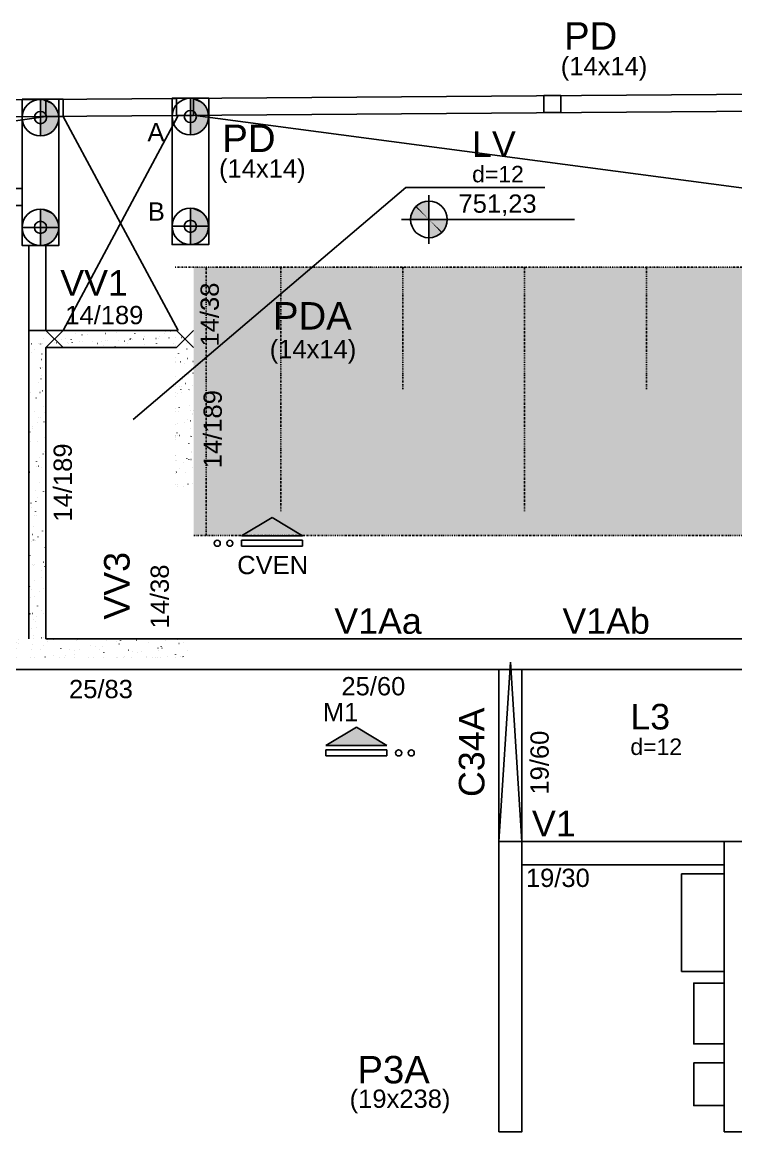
# Model space of a CAD drawing. Header units: millimetres. Extents: x 11071 to 20686, y 1651 to 7234.
# Drawn here: x 12652 to 13237, y 6296 to 7206 of the extents above; entities that cross this region are included whole.
import ezdxf

# ---------------------------------------------------------------- set-up
doc = ezdxf.new("R2010")
doc.units = ezdxf.units.MM
doc.linetypes.add('ESTILO_TQS_0003', pattern=[1.5, 0.5, -0.4, 0.1, -0.5])
for name, color, linetype in [('1', 4, 'Continuous'), ('10', 13, 'Continuous'), ('11', 22, 'Continuous'), ('12', 3, 'Continuous'), ('13', 76, 'Continuous'), ('19', 5, 'Continuous'), ('204', 7, 'ESTILO_TQS_0003'), ('242', 3, 'Continuous'), ('26', 1, 'Continuous'), ('27', 10, 'Continuous'), ('3', 2, 'Continuous'), ('32', 4, 'Continuous'), ('33', 7, 'Continuous'), ('4', 1, 'Continuous'), ('42', 7, 'Continuous'), ('6', 6, 'Continuous'), ('64', 43, 'Continuous'), ('8', 5, 'Continuous'), ('9', 3, 'Continuous')]:
    doc.layers.add(name, color=color, linetype=linetype)
doc.styles.get("Standard").update_dxf_attribs({"font": 'arial.ttf'})

# ---------------------------------------------------------------- blocks, each defined once
blk = doc.blocks.new('_HD9AC76DE2E-003')
for p, q in [((606.447598, 4795.751146), (606.447598, 4795.751146)), ((606.447598, 4795.751146), (606.447598, 4795.751146)), ((606.447598, 4795.751146), (606.447598, 4795.751146)), ((718.76252, 4794.869649), (718.835742, 4794.885882)), ((722.42363, 4795.681298), (722.496852, 4795.697531)), ((606.447598, 4786.505635), (606.447598, 4786.505635)), ((606.458208, 4786.586228), (606.467998, 4786.660586)), ((618.675016, 4789.342697), (618.684805, 4789.417055)), ((620.754846, 4793.820357), (620.800503, 4793.879858)), ((627.334154, 4785.831663), (627.409083, 4785.834935)), ((629.20737, 4785.913449), (629.282299, 4785.916721)), ((630.818403, 4791.541477), (630.828192, 4791.615836)), ((633.10277, 4788.769898), (633.175992, 4788.786131)), ((636.76388, 4789.581546), (636.837102, 4789.597779)), ((638.048947, 4786.299481), (638.123875, 4786.302753)), ((641.12878, 4788.746495), (641.174437, 4788.805996)), ((641.978927, 4786.274678), (641.988717, 4786.349037)), ((644.872663, 4793.625618), (644.91832, 4793.685119)), ((648.16431, 4786.741127), (648.239239, 4786.744399)), ((649.943876, 4792.503481), (650.017098, 4792.519714)), ((650.037525, 4786.822914), (650.112454, 4786.826185)), ((654.73024, 4793.091114), (654.740029, 4793.165472)), ((658.879102, 4787.208945), (658.954031, 4787.212217)), ((665.817344, 4787.266627), (665.827133, 4787.340985)), ((668.994465, 4787.650592), (669.069394, 4787.653863)), ((669.104623, 4793.579633), (669.15028, 4793.639134)), ((670.867681, 4787.732378), (670.942609, 4787.735649)), ((678.568656, 4794.083062), (678.578446, 4794.157421)), ((679.709258, 4788.118409), (679.784186, 4788.121681)), ((684.714197, 4787.321318), (684.787419, 4787.337551)), ((688.375307, 4788.132966), (688.448529, 4788.149199)), ((689.478557, 4788.505771), (689.524214, 4788.565273)), ((689.824621, 4788.560056), (689.899549, 4788.563327)), ((689.83197, 4789.597026), (689.84176, 4789.671385)), ((691.697836, 4788.641842), (691.772765, 4788.645114)), ((693.22244, 4793.384894), (693.268097, 4793.444396)), ((700.539413, 4789.027874), (700.614342, 4789.031145)), ((701.555303, 4791.054901), (701.628525, 4791.071134)), ((710.654776, 4789.46952), (710.729705, 4789.472791)), ((712.527992, 4789.551306), (712.60292, 4789.554578)), ((713.743807, 4791.146662), (713.753597, 4791.221021)), ((717.454399, 4793.338909), (717.500056, 4793.398411)), ((721.369568, 4789.937338), (721.444497, 4789.940609)), ((606.447598, 4784.919736), (606.447598, 4784.919736)), ((606.447598, 4784.919736), (606.447598, 4784.919736)), ((606.447598, 4784.919736), (606.447598, 4784.919736)), ((606.447598, 4782.860588), (606.447598, 4782.860588)), ((606.447598, 4782.860588), (606.447598, 4782.860588)), ((606.503999, 4784.922199), (606.578928, 4784.92547)), ((608.358942, 4777.665699), (608.404599, 4777.725201)), ((608.377214, 4785.003985), (608.452143, 4785.007257)), ((610.75594, 4780.789528), (610.801597, 4780.84903)), ((614.499823, 4785.668651), (614.54548, 4785.728153)), ((615.895552, 4784.95515), (615.968775, 4784.971382)), ((617.010807, 4776.701775), (617.020596, 4776.776133)), ((617.218791, 4785.390017), (617.29372, 4785.393288)), ((629.584118, 4782.166151), (629.584118, 4782.166151)), ((629.584118, 4782.166151), (629.584118, 4782.166151)), ((629.584118, 4782.166151), (629.584118, 4782.166151)), ((636.079505, 4782.166151), (636.079505, 4782.166151)), ((636.079505, 4782.166151), (636.079505, 4782.166151)), ((638.731782, 4785.622666), (638.777439, 4785.682168)), ((641.43803, 4782.166151), (641.43803, 4782.166151)), ((641.43803, 4782.166151), (641.43803, 4782.166151)), ((653.291941, 4782.166151), (653.291941, 4782.166151)), ((653.291941, 4782.166151), (653.291941, 4782.166151)), ((660.34675, 4782.166151), (660.34675, 4782.166151)), ((661.460743, 4782.166151), (661.460743, 4782.166151)), ((661.460743, 4782.166151), (661.460743, 4782.166151)), ((662.849599, 4785.427927), (662.895256, 4785.487429)), ((665.145853, 4782.166151), (665.145853, 4782.166151)), ((667.506979, 4783.50657), (667.580202, 4783.522803)), ((676.999765, 4782.166151), (676.999765, 4782.166151)), ((676.999765, 4782.166151), (676.999765, 4782.166151)), ((676.999765, 4782.166151), (676.999765, 4782.166151)), ((677.080658, 4782.780591), (677.090447, 4782.854949)), ((684.613995, 4782.166151), (684.613995, 4782.166151)), ((684.613995, 4782.166151), (684.613995, 4782.166151)), ((687.081559, 4785.381942), (687.127216, 4785.441444)), ((688.853677, 4782.166151), (688.853677, 4782.166151)), ((688.853677, 4782.166151), (688.853677, 4782.166151)), ((688.853677, 4782.166151), (688.853677, 4782.166151)), ((700.707589, 4782.166151), (700.707589, 4782.166151)), ((700.707589, 4782.166151), (700.707589, 4782.166151)), ((700.992495, 4784.330227), (701.002284, 4784.404586)), ((708.881241, 4782.166151), (708.881241, 4782.166151)), ((711.199375, 4785.187204), (711.245033, 4785.246705)), ((712.561501, 4782.166151), (712.561501, 4782.166151)), ((712.561501, 4782.166151), (712.561501, 4782.166151)), ((719.606292, 4782.166151), (719.606292, 4782.166151)), ((719.606292, 4782.166151), (719.606292, 4782.166151)), ((719.606292, 4782.166151), (719.606292, 4782.166151)), ((724.415413, 4782.166151), (724.415413, 4782.166151)), ((724.830911, 4785.322176), (724.840701, 4785.396534)), ((606.447598, 4775.174788), (606.447598, 4775.174788)), ((606.447598, 4775.174788), (606.447598, 4775.174788)), ((606.447598, 4769.970031), (606.447598, 4769.970031)), ((606.447598, 4769.970031), (606.447598, 4769.970031)), ((606.447598, 4769.970031), (606.447598, 4769.970031)), ((616.61755, 4772.224655), (616.690772, 4772.240888)), ((620.27866, 4773.036303), (620.351882, 4773.052536)), ((606.447598, 4764.815602), (606.447598, 4764.815602)), ((606.447598, 4764.815602), (606.447598, 4764.815602)), ((606.447598, 4764.815602), (606.447598, 4764.815602)), ((615.522808, 4765.399303), (615.532598, 4765.473662)), ((616.046338, 4765.234692), (616.121267, 4765.237963)), ((616.973437, 4759.412995), (617.046659, 4759.429228)), ((617.919554, 4765.316478), (617.994482, 4765.31975)), ((620.080854, 4761.316303), (620.126511, 4761.375805)), ((606.447598, 4757.079473), (606.447598, 4757.079473)), ((606.447598, 4757.079473), (606.447598, 4757.079473)), ((613.93202, 4753.316069), (613.94181, 4753.390427)), ((613.939973, 4753.313351), (613.98563, 4753.372853)), ((616.336971, 4756.43718), (616.382628, 4756.496682)), ((606.447598, 4744.711467), (606.447598, 4744.711467)), ((606.447598, 4744.188915), (606.447598, 4744.188915)), ((606.447598, 4744.188915), (606.447598, 4744.188915)), ((606.447598, 4744.188915), (606.447598, 4744.188915)), ((606.447598, 4743.549098), (606.447598, 4743.549098)), ((606.631737, 4744.719507), (606.706666, 4744.722778)), ((607.684949, 4745.161646), (607.730606, 4745.221147)), ((612.267811, 4740.675147), (612.277601, 4740.749505)), ((615.473314, 4745.105538), (615.548243, 4745.10881)), ((617.695434, 4746.682501), (617.768656, 4746.698734)), ((606.447598, 4731.298358), (606.447598, 4731.298358)), ((606.447598, 4731.298358), (606.447598, 4731.298358)), ((618.051321, 4733.870841), (618.124543, 4733.887074)), ((606.447598, 4724.607332), (606.447598, 4724.607332)), ((606.447598, 4724.607332), (606.447598, 4724.607332)), ((606.447598, 4724.607332), (606.447598, 4724.607332)), ((610.779813, 4729.372676), (610.789602, 4729.447034)), ((614.300861, 4724.950213), (614.37579, 4724.953485)), ((616.174077, 4725.032), (616.249005, 4725.035271)), ((619.521004, 4728.961003), (619.566661, 4729.020505)), ((606.447598, 4718.4078), (606.447598, 4718.4078)), ((606.447598, 4718.4078), (606.447598, 4718.4078)), ((606.447598, 4718.4078), (606.447598, 4718.4078)), ((609.189025, 4717.289441), (609.198814, 4717.3638)), ((609.522098, 4715.930175), (609.567755, 4715.989676)), ((613.265981, 4720.809298), (613.311638, 4720.868799)), ((618.773318, 4721.140346), (618.846541, 4721.156579)), ((606.447598, 4711.923408), (606.447598, 4711.923408)), ((606.447598, 4711.923408), (606.447598, 4711.923408)), ((606.447598, 4705.517242), (606.447598, 4705.517242)), ((606.447598, 4705.517242), (606.447598, 4705.517242)), ((606.447598, 4704.503198), (606.447598, 4704.503198)), ((606.447598, 4704.503198), (606.447598, 4704.503198)), ((607.1251, 4712.806346), (607.170757, 4712.865847)), ((607.524816, 4704.648519), (607.534605, 4704.722878)), ((613.727837, 4704.82106), (613.802766, 4704.824331)), ((619.129205, 4708.328687), (619.202427, 4708.34492)), ((619.741624, 4707.404988), (619.751413, 4707.479346)), ((606.447598, 4696.466235), (606.447598, 4696.466235)), ((618.077415, 4694.764066), (618.087204, 4694.838424)), ((618.847012, 4696.45695), (618.892669, 4696.516451)), ((619.851202, 4695.598192), (619.924425, 4695.614425)), ((606.447598, 4692.626685), (606.447598, 4692.626685)), ((606.447598, 4692.626685), (606.447598, 4692.626685)), ((606.447598, 4692.626685), (606.447598, 4692.626685)), ((612.706131, 4688.453998), (612.751788, 4688.5135)), ((615.103129, 4691.577827), (615.148786, 4691.637328)), ((606.447598, 4684.399063), (606.447598, 4684.399063)), ((606.447598, 4684.399063), (606.447598, 4684.399063)), ((606.447598, 4684.399063), (606.447598, 4684.399063)), ((606.447598, 4680.297719), (606.447598, 4680.297719)), ((606.447598, 4679.736127), (606.447598, 4679.736127)), ((606.451107, 4680.302292), (606.496764, 4680.361794)), ((607.027093, 4679.864598), (607.100315, 4679.880831)), ((612.555384, 4684.665735), (612.630313, 4684.669006)), ((614.4286, 4684.747521), (614.503528, 4684.750792)), ((616.589416, 4683.461595), (616.599206, 4683.535953)), ((620.207089, 4682.786533), (620.280311, 4682.802766)), ((614.998628, 4671.37836), (615.008418, 4671.452719)), ((606.447598, 4666.845569), (606.447598, 4666.845569)), ((606.447598, 4666.845569), (606.447598, 4666.845569)), ((606.447598, 4666.845569), (606.447598, 4666.845569)), ((606.447598, 4664.294928), (606.447598, 4664.294928)), ((606.447598, 4664.294928), (606.447598, 4664.294928)), ((611.98236, 4664.536581), (612.057289, 4664.539853)), ((613.334419, 4658.737438), (613.344209, 4658.811797)), ((618.287162, 4664.10165), (618.332819, 4664.161152)), ((606.447598, 4653.955012), (606.447598, 4653.955012)), ((608.104977, 4654.322444), (608.178199, 4654.338677)), ((608.288256, 4651.070821), (608.333913, 4651.130323)), ((612.032139, 4655.949944), (612.077796, 4656.009446)), ((606.447598, 4648.672029), (606.447598, 4648.672029)), ((606.447598, 4648.672029), (606.447598, 4648.672029)), ((606.447598, 4648.672029), (606.447598, 4648.672029)), ((606.447598, 4644.190794), (606.447598, 4644.190794)), ((606.447598, 4644.190794), (606.447598, 4644.190794)), ((606.447598, 4644.190794), (606.447598, 4644.190794)), ((606.447598, 4641.064454), (606.447598, 4641.064454)), ((606.447598, 4641.064454), (606.447598, 4641.064454)), ((606.447598, 4641.064454), (606.447598, 4641.064454)), ((610.809907, 4644.381256), (610.884836, 4644.384528)), ((611.846421, 4647.434967), (611.85621, 4647.509325)), ((612.683123, 4644.463042), (612.758051, 4644.466314)), ((610.255633, 4635.351733), (610.265422, 4635.426091)), ((617.61317, 4631.597596), (617.658827, 4631.657098)), ((606.447598, 4628.173896), (606.447598, 4628.173896)), ((606.447598, 4624.086659), (606.447598, 4624.086659)), ((606.447598, 4624.086659), (606.447598, 4624.086659)), ((608.591424, 4622.710811), (608.601213, 4622.785169)), ((609.182861, 4628.780289), (609.256083, 4628.796522)), ((610.236883, 4624.252103), (610.311812, 4624.255374)), ((611.472289, 4623.594645), (611.517946, 4623.654146)), ((613.869287, 4626.718473), (613.914944, 4626.777975)), ((620.352246, 4624.693749), (620.427175, 4624.69702)), ((606.447598, 4617.04634), (606.447598, 4617.04634)), ((606.447598, 4617.04634), (606.447598, 4617.04634)), ((606.447598, 4615.283338), (606.447598, 4615.283338)), ((606.447598, 4615.283338), (606.447598, 4615.283338)), ((606.447598, 4615.283338), (606.447598, 4615.283338)), ((619.854738, 4618.224774), (619.864527, 4618.299133)), ((606.447598, 4606.426835), (606.447598, 4606.426835)), ((606.447598, 4606.426835), (606.447598, 4606.426835)), ((606.447598, 4606.426835), (606.447598, 4606.426835)), ((606.447598, 4603.982524), (606.447598, 4603.982524)), ((606.447598, 4603.982524), (606.447598, 4603.982524)), ((606.447598, 4603.982524), (606.447598, 4603.982524)), ((607.103425, 4611.408339), (607.113215, 4611.482698)), ((609.06443, 4604.096778), (609.139359, 4604.100049)), ((610.937646, 4604.178564), (611.012574, 4604.181835)), ((618.26395, 4606.14154), (618.273739, 4606.215899)), ((619.779222, 4604.564596), (619.854151, 4604.567867)), ((606.447598, 4602.392781), (606.447598, 4602.392781)), ((606.447598, 4602.392781), (606.447598, 4602.392781)), ((606.447598, 4602.392781), (606.447598, 4602.392781)), ((606.599635, 4602.426487), (606.672858, 4602.44272)), ((610.260745, 4603.238135), (610.333968, 4603.254368)), ((617.05332, 4599.242297), (617.098978, 4599.301798)), ((619.450319, 4602.366125), (619.495976, 4602.425627)), ((606.447598, 4589.502223), (606.447598, 4589.502223)), ((606.447598, 4589.502223), (606.447598, 4589.502223)), ((606.955522, 4589.614827), (607.028744, 4589.63106)), ((607.054414, 4586.211468), (607.100071, 4586.27097)), ((610.798297, 4591.090591), (610.843954, 4591.150093)), ((616.599741, 4593.500618), (616.60953, 4593.574977)), ((606.447598, 4585.42065), (606.447598, 4585.42065)), ((606.447598, 4585.42065), (606.447598, 4585.42065)), ((606.447598, 4585.42065), (606.447598, 4585.42065)), ((606.447598, 4583.87839), (606.447598, 4583.87839)), ((606.447598, 4583.87839), (606.447598, 4583.87839)), ((606.447598, 4576.611665), (606.447598, 4576.611665)), ((606.447598, 4576.611665), (606.447598, 4576.611665)), ((606.447598, 4576.611665), (606.447598, 4576.611665)), ((607.67752, 4576.884332), (607.750742, 4576.900565)), ((608.491406, 4583.967624), (608.566335, 4583.970896)), ((611.33863, 4577.695981), (611.411852, 4577.712214)), ((615.111742, 4582.198147), (615.121532, 4582.272505)), ((618.606769, 4584.40927), (618.681698, 4584.412542)), ((613.520954, 4570.114913), (613.530744, 4570.189271)), ((606.447598, 4563.774255), (606.447598, 4563.774255)), ((606.447598, 4563.774255), (606.447598, 4563.774255)), ((606.447598, 4563.774255), (606.447598, 4563.774255)), ((606.447598, 4563.721108), (606.447598, 4563.721108)), ((606.447598, 4563.721108), (606.447598, 4563.721108)), ((607.318953, 4563.812299), (607.393882, 4563.815571)), ((608.033406, 4564.072673), (608.106628, 4564.088906)), ((609.192169, 4563.894085), (609.267097, 4563.897357)), ((610.238447, 4558.735291), (610.284104, 4558.794793)), ((612.635445, 4561.85912), (612.681102, 4561.918622)), ((616.379328, 4566.738243), (616.424985, 4566.797745)), ((618.033745, 4564.280117), (618.108674, 4564.283388)), ((606.447598, 4553.79496), (606.447598, 4553.79496)), ((606.447598, 4553.79496), (606.447598, 4553.79496)), ((606.447598, 4550.83055), (606.447598, 4550.83055)), ((606.447598, 4550.83055), (606.447598, 4550.83055)), ((606.447598, 4550.83055), (606.447598, 4550.83055)), ((608.755404, 4551.342178), (608.828626, 4551.358411)), ((611.856745, 4557.473991), (611.866535, 4557.548349)), ((612.416514, 4552.153827), (612.489736, 4552.17006)), ((606.447598, 4543.67012), (606.447598, 4543.67012)), ((606.447598, 4543.67012), (606.447598, 4543.67012)), ((606.745929, 4543.683146), (606.820858, 4543.686417)), ((609.9625, 4543.085768), (609.9625, 4543.085768)), ((609.9625, 4543.085768), (609.9625, 4543.085768)), ((609.9625, 4543.085768), (609.9625, 4543.085768)), ((610.368747, 4546.171519), (610.378536, 4546.245878)), ((616.861292, 4544.124792), (616.936221, 4544.128063)), ((618.734508, 4544.206578), (618.809436, 4544.20985))]:
    blk.add_line(p, q)
blk = doc.blocks.new('_HD9AC76DE2E-006')
for p, q in [((726.567201, 4790.164271), (726.567201, 4790.164271)), ((726.567201, 4790.164271), (726.567201, 4790.164271)), ((726.567201, 4790.164271), (726.567201, 4790.164271)), ((731.484932, 4790.378984), (731.55986, 4790.382256)), ((736.325623, 4785.872738), (736.398846, 4785.888971)), ((726.567201, 4783.709348), (726.567201, 4783.709348)), ((726.567201, 4783.709348), (726.567201, 4783.709348)), ((726.567201, 4783.709348), (726.567201, 4783.709348)), ((729.176311, 4776.989513), (729.221968, 4777.049015)), ((735.431335, 4785.141219), (735.476992, 4785.20072)), ((736.094225, 4780.83614), (736.104015, 4780.910498)), ((726.567201, 4773.589254), (726.567201, 4773.589254)), ((726.567201, 4770.81879), (726.567201, 4770.81879)), ((726.567201, 4770.81879), (726.567201, 4770.81879)), ((726.567201, 4770.060137), (726.567201, 4770.060137)), ((726.567201, 4770.060137), (726.567201, 4770.060137)), ((730.911908, 4770.249831), (730.986836, 4770.253102)), ((734.503437, 4768.752905), (734.513227, 4768.827264)), ((736.68151, 4773.061079), (736.754732, 4773.077312)), ((741.027271, 4770.691477), (741.102199, 4770.694749)), ((737.403508, 4760.330584), (737.47673, 4760.346817)), ((741.012366, 4760.788871), (741.058024, 4760.848372)), ((741.064618, 4761.142232), (741.13784, 4761.158465)), ((726.567201, 4757.928233), (726.567201, 4757.928233)), ((726.567201, 4757.928233), (726.567201, 4757.928233)), ((726.567201, 4757.928233), (726.567201, 4757.928233)), ((726.567201, 4749.956002), (726.567201, 4749.956002)), ((726.567201, 4749.956002), (726.567201, 4749.956002)), ((726.567201, 4749.956002), (726.567201, 4749.956002)), ((729.739455, 4750.094506), (729.814383, 4750.097777)), ((731.61267, 4750.176292), (731.687599, 4750.179564)), ((732.839228, 4756.111983), (732.849018, 4756.186342)), ((734.757343, 4752.637165), (734.803, 4752.696667)), ((740.454247, 4750.562324), (740.529175, 4750.565595)), ((726.567201, 4745.037675), (726.567201, 4745.037675)), ((726.567201, 4745.037675), (726.567201, 4745.037675)), ((726.567201, 4741.963564), (726.567201, 4741.963564)), ((726.567201, 4741.963564), (726.567201, 4741.963564)), ((728.616462, 4744.634213), (728.662119, 4744.693715)), ((731.01346, 4747.758042), (731.059117, 4747.817543)), ((731.35123, 4744.809512), (731.361019, 4744.88387)), ((737.759394, 4747.518924), (737.832616, 4747.535157)), ((726.567201, 4732.147117), (726.567201, 4732.147117)), ((726.567201, 4732.147117), (726.567201, 4732.147117)), ((726.567201, 4732.147117), (726.567201, 4732.147117)), ((729.760442, 4732.726278), (729.770231, 4732.800636)), ((738.481392, 4734.78843), (738.554614, 4734.804663)), ((726.567201, 4729.851867), (726.567201, 4729.851867)), ((726.567201, 4729.851867), (726.567201, 4729.851867)), ((729.166431, 4729.965352), (729.241359, 4729.968624)), ((736.594491, 4723.405694), (736.640148, 4723.465196)), ((739.281794, 4730.406999), (739.356722, 4730.41027)), ((740.338374, 4728.284817), (740.384031, 4728.344319)), ((740.847545, 4726.901791), (740.857335, 4726.976149)), ((741.155009, 4730.488785), (741.229938, 4730.492056)), ((726.567201, 4719.256559), (726.567201, 4719.256559)), ((726.567201, 4719.256559), (726.567201, 4719.256559)), ((728.096233, 4720.085356), (728.106022, 4720.159714)), ((734.197493, 4720.281865), (734.24315, 4720.341367)), ((738.837278, 4721.97677), (738.910501, 4721.993003)), ((739.359547, 4715.59932), (739.369336, 4715.673678)), ((726.567201, 4710.337875), (726.567201, 4710.337875)), ((726.567201, 4709.747733), (726.567201, 4709.747733)), ((726.567201, 4709.747733), (726.567201, 4709.747733)), ((726.567201, 4709.747733), (726.567201, 4709.747733)), ((726.567201, 4708.471206), (726.567201, 4708.471206)), ((726.567201, 4708.471206), (726.567201, 4708.471206)), ((726.567201, 4708.471206), (726.567201, 4708.471206)), ((726.567201, 4706.366002), (726.567201, 4706.366002)), ((726.567201, 4706.366002), (726.567201, 4706.366002)), ((726.567201, 4706.366002), (726.567201, 4706.366002)), ((726.608234, 4708.782884), (726.618024, 4708.857243)), ((727.942469, 4712.13016), (727.988127, 4712.189661)), ((727.993978, 4709.810027), (728.068906, 4709.813299)), ((729.867193, 4709.891814), (729.942122, 4709.895085)), ((738.70877, 4710.277845), (738.783698, 4710.281117)), ((739.559276, 4709.246275), (739.632498, 4709.262508)), ((737.768759, 4703.516085), (737.778548, 4703.590444)), ((739.778524, 4695.929517), (739.824182, 4695.989019)), ((739.915162, 4696.434616), (739.988385, 4696.450849)), ((726.567201, 4693.475444), (726.567201, 4693.475444)), ((726.567201, 4689.643598), (726.567201, 4689.643598)), ((726.567201, 4689.643598), (726.567201, 4689.643598)), ((726.735166, 4693.512681), (726.808389, 4693.528914)), ((727.420953, 4689.680874), (727.495882, 4689.684145)), ((733.523501, 4687.777812), (733.569158, 4687.837313)), ((736.10455, 4690.875163), (736.114339, 4690.949522)), ((737.536317, 4690.12252), (737.611245, 4690.125791)), ((739.409532, 4690.204306), (739.484461, 4690.207578)), ((726.567201, 4680.584886), (726.567201, 4680.584886)), ((726.567201, 4680.584886), (726.567201, 4680.584886)), ((726.567201, 4680.584886), (726.567201, 4680.584886)), ((726.567201, 4678.712185), (726.567201, 4678.712185)), ((726.567201, 4678.712185), (726.567201, 4678.712185)), ((727.38262, 4679.77486), (727.428277, 4679.834361)), ((729.779618, 4682.898689), (729.825275, 4682.95819)), ((734.616551, 4679.572692), (734.626341, 4679.64705)), ((740.63716, 4683.704121), (740.710382, 4683.720354)), ((726.567201, 4669.539463), (726.567201, 4669.539463)), ((728.121716, 4669.607335), (728.196645, 4669.610606)), ((728.33287, 4668.085768), (728.33287, 4668.085768)), ((728.33287, 4668.085768), (728.33287, 4668.085768)), ((733.104269, 4668.085768), (733.104269, 4668.085768)), ((733.104269, 4668.085768), (733.104269, 4668.085768)), ((733.104269, 4668.085768), (733.104269, 4668.085768)), ((736.963293, 4669.993367), (737.038221, 4669.996638)), ((740.993047, 4670.892462), (741.066269, 4670.908695))]:
    blk.add_line(p, q)
blk = doc.blocks.new('_H055E69D17D-001')
for p, q in [((596.000023, 4540.179416), (596.000023, 4540.179416)), ((596.000023, 4540.179416), (596.000023, 4540.179416)), ((597.842543, 4542.580634), (597.8882, 4542.640135)), ((621.529271, 4540.90472), (621.539061, 4540.979079)), ((621.960359, 4542.385895), (622.006017, 4542.445397)), ((626.318507, 4542.345267), (626.39173, 4542.3615)), ((645.367688, 4541.896669), (645.377477, 4541.971027)), ((646.192319, 4542.33991), (646.237976, 4542.399412)), ((670.310136, 4542.145171), (670.355793, 4542.204673)), ((677.929934, 4540.896687), (678.003157, 4540.91292)), ((681.591044, 4541.708336), (681.664267, 4541.724569)), ((694.542095, 4542.099186), (694.587753, 4542.158688)), ((718.659912, 4541.904448), (718.705569, 4541.963949)), ((728.395882, 4542.282617), (728.405671, 4542.356975)), ((733.202471, 4540.259756), (733.275694, 4540.275989)), ((596.000023, 4535.623821), (596.004516, 4535.624817)), ((596.000023, 4535.623821), (596.000023, 4535.623821)), ((597.617434, 4539.355084), (597.627224, 4539.429442)), ((608.777959, 4534.088285), (608.787748, 4534.162643)), ((609.11129, 4538.530519), (609.184512, 4538.546752)), ((615.819478, 4534.382943), (615.865136, 4534.442445)), ((618.216477, 4537.506772), (618.262134, 4537.566274)), ((632.616375, 4535.080234), (632.626165, 4535.154592)), ((639.937295, 4534.188205), (639.982952, 4534.247706)), ((643.881611, 4533.348356), (643.954833, 4533.364589)), ((647.542721, 4534.160004), (647.615943, 4534.176237)), ((656.631002, 4537.410633), (656.640791, 4537.484991)), ((660.722717, 4537.081939), (660.795939, 4537.098172)), ((664.169255, 4534.14222), (664.214912, 4534.201721)), ((666.566253, 4537.266048), (666.61191, 4537.32555)), ((667.791526, 4532.143834), (667.801316, 4532.218192)), ((680.542839, 4538.960269), (680.552628, 4539.034627)), ((688.287072, 4533.947481), (688.332729, 4534.006982)), ((691.629943, 4533.135782), (691.639732, 4533.210141)), ((695.493038, 4531.899776), (695.56626, 4531.916009)), ((699.154148, 4532.711424), (699.22737, 4532.727657)), ((704.381255, 4539.952217), (704.391045, 4540.026576)), ((712.334144, 4535.633359), (712.407366, 4535.649592)), ((712.519031, 4533.901496), (712.564688, 4533.960997)), ((714.91603, 4537.025325), (714.961687, 4537.084826)), ((715.644569, 4535.466181), (715.654359, 4535.54054)), ((729.541361, 4539.448107), (729.614584, 4539.46434)), ((736.636848, 4533.706757), (736.682505, 4533.766259)), ((596.133801, 4528.085768), (596.133801, 4528.085768)), ((596.133801, 4528.085768), (596.133801, 4528.085768)), ((596.133801, 4528.085768), (596.133801, 4528.085768)), ((607.987712, 4528.085768), (607.987712, 4528.085768)), ((607.987712, 4528.085768), (607.987712, 4528.085768)), ((610.987486, 4528.085768), (610.987486, 4528.085768)), ((610.987486, 4528.085768), (610.987486, 4528.085768)), ((619.841624, 4528.085768), (619.841624, 4528.085768)), ((619.865062, 4528.263798), (619.874852, 4528.338157)), ((620.143612, 4528.085768), (620.143612, 4528.085768)), ((620.143612, 4528.085768), (620.143612, 4528.085768)), ((626.674394, 4529.533607), (626.747616, 4529.54984)), ((631.695536, 4528.085768), (631.695536, 4528.085768)), ((635.254731, 4528.085768), (635.254731, 4528.085768)), ((635.254731, 4528.085768), (635.254731, 4528.085768)), ((635.254731, 4528.085768), (635.254731, 4528.085768)), ((636.193413, 4529.309082), (636.23907, 4529.368583)), ((643.549448, 4528.085768), (643.549448, 4528.085768)), ((643.549448, 4528.085768), (643.549448, 4528.085768)), ((643.549448, 4528.085768), (643.549448, 4528.085768)), ((643.879689, 4530.594197), (643.889479, 4530.668556)), ((655.40336, 4528.085768), (655.40336, 4528.085768)), ((655.40336, 4528.085768), (655.40336, 4528.085768)), ((655.40336, 4528.085768), (655.40336, 4528.085768)), ((659.521976, 4528.085768), (659.521976, 4528.085768)), ((659.521976, 4528.085768), (659.521976, 4528.085768)), ((667.257272, 4528.085768), (667.257272, 4528.085768)), ((667.257272, 4528.085768), (667.257272, 4528.085768)), ((678.28916, 4528.085768), (678.359043, 4528.101261)), ((678.28916, 4528.085768), (678.28916, 4528.085768)), ((678.28916, 4528.085768), (678.28916, 4528.085768)), ((679.111184, 4528.085768), (679.111184, 4528.085768)), ((679.111184, 4528.085768), (679.111184, 4528.085768)), ((683.789221, 4528.085768), (683.789221, 4528.085768)), ((683.789221, 4528.085768), (683.789221, 4528.085768)), ((683.789221, 4528.085768), (683.789221, 4528.085768)), ((684.543189, 4529.068358), (684.588846, 4529.127859)), ((690.965096, 4528.085768), (690.965096, 4528.085768)), ((702.819007, 4528.085768), (702.819007, 4528.085768)), ((702.819007, 4528.085768), (702.819007, 4528.085768)), ((702.819007, 4528.085768), (702.819007, 4528.085768)), ((702.893257, 4528.649746), (702.903046, 4528.724104)), ((708.056466, 4528.085768), (708.056466, 4528.085768)), ((708.056466, 4528.085768), (708.056466, 4528.085768)), ((709.967634, 4528.085768), (709.967634, 4528.085768)), ((711.597469, 4528.156928), (711.672397, 4528.160199)), ((714.672919, 4528.085768), (714.672919, 4528.085768)), ((714.672919, 4528.085768), (714.672919, 4528.085768)), ((714.672919, 4528.085768), (714.672919, 4528.085768)), ((720.439045, 4528.54296), (720.513974, 4528.546231)), ((726.526831, 4528.085768), (726.526831, 4528.085768)), ((726.526831, 4528.085768), (726.526831, 4528.085768)), ((726.805094, 4530.199382), (726.814883, 4530.273741)), ((730.554409, 4528.984606), (730.629337, 4528.987877)), ((732.323712, 4528.085768), (732.323712, 4528.085768)), ((732.323712, 4528.085768), (732.323712, 4528.085768)), ((732.323712, 4528.085768), (732.323712, 4528.085768)), ((732.427624, 4529.066392), (732.502553, 4529.069664)), ((732.892965, 4528.827634), (732.938623, 4528.887136))]:
    blk.add_line(p, q)

msp = doc.modelspace()

# ---------------------------------------------------------------- linework, layer by layer
for p, q in [((12985.55, 7059.17), (12985.55, 7064.17)), ((12985.55, 7064.17), (12985.55, 7024.17)), ((12963.05, 7044.17), (13104.96, 7044.17)), ((12831.89, 6784.68), (12856.89, 6799.68)), ((12856.89, 6799.68), (12881.89, 6784.68)), ((12831.89, 6784.68), (12881.89, 6784.68)), ((12831.89, 6781.18), (12881.89, 6781.18)), ((12831.89, 6776.18), (12831.89, 6781.18)), ((12881.89, 6776.18), (12881.89, 6781.18)), ((12831.89, 6776.18), (12881.89, 6776.18)), ((12901.05, 6612.8), (12926.05, 6627.8)), ((12926.05, 6627.8), (12951.05, 6612.8)), ((12901.05, 6612.8), (12951.05, 6612.8)), ((12901.05, 6609.3), (12951.05, 6609.3)), ((12901.05, 6604.3), (12901.05, 6609.3)), ((12951.05, 6604.3), (12951.05, 6609.3)), ((12901.05, 6604.3), (12951.05, 6604.3))]:
    msp.add_line(p, q)
for centre, radius in [((12985.55, 7044.17), 15), ((12811.89, 6778.68), 2.5), ((12822.2, 6778.68), 2.5), ((12960.74, 6606.8), 2.5), ((12971.05, 6606.8), 2.5)]:
    msp.add_circle(centre, radius)
at = {"layer": '1'}
for p, q in [((17031.46, 7174.65), (12247.36, 7139.54)), ((17031.56, 7160.65), (12247.36, 7125.54)), ((12261.39, 7069.69), (12651.85, 7069.69)), ((12261.39, 7055.69), (12651.85, 7055.69)), ((12657.35, 7022.69), (12657.35, 6700.17)), ((12671.35, 6953.17), (12671.35, 7022.69)), ((12657.35, 6953.17), (12778.47, 6953.17)), ((12671.35, 6939.17), (12671.35, 6700.17)), ((12671.35, 6939.17), (12778.47, 6939.17)), ((12671.35, 6700.17), (13435.9, 6700.17)), ((12533.91, 6675.17), (13416.9, 6675.17)), ((13061.9, 6534.09), (13061.9, 6675.17))]:
    msp.add_line(p, q, dxfattribs=at)
for points in [[(13042.9, 6675.17), (13042.9, 6534.09)], [(13227.9, 6534.09), (13061.9, 6534.09)], [(13061.9, 6515.09), (13227.9, 6515.09)]]:
    msp.add_lwpolyline(points, dxfattribs=at)
at = {"layer": '19'}
for p, q in [((12247.39, 7069.42), (12671.35, 7128.57)), ((12685.35, 6953.25), (12779.85, 7129.45)), ((12685.35, 7128.67), (12779.85, 6953.25)), ((12793.85, 7129.55), (16023.9, 6700.17))]:
    msp.add_line(p, q, dxfattribs=at)
at = {"layer": '204'}
for p, q in [((13641.9, 7005.09), (12777.47, 7005.09)), ((12802.66, 6785.09), (12802.66, 7005.09)), ((12864.09, 7005.09), (12864.09, 6805.09)), ((12964.09, 7005.09), (12964.09, 6905.09)), ((13064.09, 7005.09), (13064.09, 6805.09)), ((13164.09, 7005.09), (13164.09, 6905.09)), ((13641.25, 6785.09), (12792.47, 6785.09))]:
    msp.add_line(p, q, dxfattribs=at)
at = {"layer": '242'}
msp.add_line((13042.9, 6491.59), (13042.9, 6491.59), dxfattribs=at)
at = {"layer": '26'}
for p, q in [((12742.9, 6880.08), (12966.53, 7070.47)), ((12966.53, 7070.47), (13080.63, 7070.47))]:
    msp.add_line(p, q, dxfattribs=at)
at = {"layer": '27'}
for points in [[(12666.83, 7142.69), (12666.83, 7112.69), (12667.36, 7112.7)], [(12666.83, 7142.69), (12667.36, 7112.7), (12670.12, 7113.05)], [(12666.83, 7142.69), (12670.12, 7113.05), (12671.11, 7113.31)], [(12666.83, 7142.69), (12671.11, 7113.31), (12674.58, 7114.84)], [(12666.83, 7142.69), (12674.58, 7114.84), (12678.26, 7117.98)], [(12666.83, 7142.69), (12678.26, 7117.98), (12679.01, 7118.94)], [(12666.83, 7142.69), (12679.01, 7118.94), (12679.9, 7120.33)], [(12666.83, 7142.69), (12679.9, 7120.33), (12680.59, 7121.71)], [(12666.83, 7142.69), (12680.59, 7121.71), (12681.22, 7123.45)], [(12666.83, 7142.69), (12681.22, 7123.45), (12681.56, 7124.84)], [(12666.83, 7142.69), (12681.56, 7124.84), (12681.83, 7127.5)], [(12666.83, 7142.69), (12681.83, 7127.5), (12681.79, 7128.84)], [(12666.83, 7142.69), (12681.79, 7128.84), (12681.57, 7130.48)], [(12666.83, 7142.69), (12681.57, 7130.48), (12680.92, 7132.85)], [(12666.83, 7142.69), (12680.92, 7132.85), (12680.19, 7134.51)], [(12666.83, 7142.69), (12680.19, 7134.51), (12679, 7136.45)], [(12666.83, 7142.69), (12679, 7136.45), (12677.65, 7138.08)], [(12666.83, 7142.69), (12677.65, 7138.08), (12676.58, 7139.09)], [(12666.83, 7142.69), (12676.58, 7139.09), (12674.86, 7140.36)], [(12666.83, 7142.69), (12674.86, 7140.36), (12672.77, 7141.46)], [(12666.83, 7142.69), (12672.77, 7141.46), (12670.58, 7142.21)], [(12666.83, 7142.69), (12670.58, 7142.21), (12668.46, 7142.6)], [(12666.83, 7142.69), (12668.46, 7142.6), (12667.79, 7142.66)], [(12666.83, 7142.69), (12667.79, 7142.66), (12666.83, 7142.69)], [(12789.83, 7143.57), (12789.83, 7113.57), (12790.36, 7113.58)], [(12789.83, 7143.57), (12790.36, 7113.58), (12793.11, 7113.93)], [(12789.83, 7143.57), (12793.11, 7113.93), (12794.11, 7114.19)], [(12789.83, 7143.57), (12794.11, 7114.19), (12797.57, 7115.72)], [(12789.83, 7143.57), (12797.57, 7115.72), (12801.26, 7118.86)], [(12789.83, 7143.57), (12801.26, 7118.86), (12802.01, 7119.82)], [(12789.83, 7143.57), (12802.01, 7119.82), (12802.9, 7121.21)], [(12789.83, 7143.57), (12802.9, 7121.21), (12803.59, 7122.59)], [(12789.83, 7143.57), (12803.59, 7122.59), (12804.22, 7124.33)], [(12789.83, 7143.57), (12804.22, 7124.33), (12804.55, 7125.72)], [(12789.83, 7143.57), (12804.55, 7125.72), (12804.83, 7128.38)], [(12789.83, 7143.57), (12804.83, 7128.38), (12804.78, 7129.72)], [(12789.83, 7143.57), (12804.78, 7129.72), (12804.57, 7131.36)], [(12789.83, 7143.57), (12804.57, 7131.36), (12803.91, 7133.73)], [(12789.83, 7143.57), (12803.91, 7133.73), (12803.19, 7135.4)], [(12789.83, 7143.57), (12803.19, 7135.4), (12802, 7137.34)], [(12789.83, 7143.57), (12802, 7137.34), (12800.65, 7138.96)], [(12789.83, 7143.57), (12800.65, 7138.96), (12799.58, 7139.97)], [(12789.83, 7143.57), (12799.58, 7139.97), (12797.86, 7141.24)], [(12789.83, 7143.57), (12797.86, 7141.24), (12795.77, 7142.34)], [(12789.83, 7143.57), (12795.77, 7142.34), (12793.58, 7143.09)], [(12789.83, 7143.57), (12793.58, 7143.09), (12791.46, 7143.48)], [(12789.83, 7143.57), (12791.46, 7143.48), (12790.78, 7143.54)], [(12789.83, 7143.57), (12790.78, 7143.54), (12789.83, 7143.57)], [(12666.83, 7052.69), (12666.83, 7022.69), (12667.36, 7022.7)], [(12666.83, 7052.69), (12667.36, 7022.7), (12670.12, 7023.05)], [(12666.83, 7052.69), (12670.12, 7023.05), (12671.11, 7023.31)], [(12666.83, 7052.69), (12671.11, 7023.31), (12674.58, 7024.84)], [(12666.83, 7052.69), (12674.58, 7024.84), (12678.26, 7027.97)], [(12666.83, 7052.69), (12678.26, 7027.97), (12679.01, 7028.94)], [(12666.83, 7052.69), (12679.01, 7028.94), (12679.9, 7030.33)], [(12666.83, 7052.69), (12679.9, 7030.33), (12680.59, 7031.71)], [(12666.83, 7052.69), (12680.59, 7031.71), (12681.22, 7033.45)], [(12666.83, 7052.69), (12681.22, 7033.45), (12681.56, 7034.84)], [(12666.83, 7052.69), (12681.56, 7034.84), (12681.83, 7037.5)], [(12666.83, 7052.69), (12681.83, 7037.5), (12681.79, 7038.84)], [(12666.83, 7052.69), (12681.79, 7038.84), (12681.57, 7040.48)], [(12666.83, 7052.69), (12681.57, 7040.48), (12680.92, 7042.85)], [(12666.83, 7052.69), (12680.92, 7042.85), (12680.19, 7044.51)], [(12666.83, 7052.69), (12680.19, 7044.51), (12679, 7046.45)], [(12666.83, 7052.69), (12679, 7046.45), (12677.65, 7048.08)], [(12666.83, 7052.69), (12677.65, 7048.08), (12676.58, 7049.09)], [(12666.83, 7052.69), (12676.58, 7049.09), (12674.86, 7050.36)], [(12666.83, 7052.69), (12674.86, 7050.36), (12672.77, 7051.46)], [(12666.83, 7052.69), (12672.77, 7051.46), (12670.58, 7052.21)], [(12666.83, 7052.69), (12670.58, 7052.21), (12668.46, 7052.6)], [(12666.83, 7052.69), (12668.46, 7052.6), (12667.79, 7052.66)], [(12666.83, 7052.69), (12667.79, 7052.66), (12666.83, 7052.69)], [(12789.83, 7053.57), (12789.83, 7023.57), (12790.36, 7023.58)], [(12789.83, 7053.57), (12790.36, 7023.58), (12793.11, 7023.93)], [(12789.83, 7053.57), (12793.11, 7023.93), (12794.11, 7024.19)], [(12789.83, 7053.57), (12794.11, 7024.19), (12797.57, 7025.72)], [(12789.83, 7053.57), (12797.57, 7025.72), (12801.26, 7028.86)], [(12789.83, 7053.57), (12801.26, 7028.86), (12802.01, 7029.82)], [(12789.83, 7053.57), (12802.01, 7029.82), (12802.9, 7031.21)], [(12789.83, 7053.57), (12802.9, 7031.21), (12803.59, 7032.59)], [(12789.83, 7053.57), (12803.59, 7032.59), (12804.22, 7034.33)], [(12789.83, 7053.57), (12804.22, 7034.33), (12804.55, 7035.72)], [(12789.83, 7053.57), (12804.55, 7035.72), (12804.83, 7038.38)], [(12789.83, 7053.57), (12804.83, 7038.38), (12804.78, 7039.72)], [(12789.83, 7053.57), (12804.78, 7039.72), (12804.57, 7041.36)], [(12789.83, 7053.57), (12804.57, 7041.36), (12803.91, 7043.73)], [(12789.83, 7053.57), (12803.91, 7043.73), (12803.19, 7045.39)], [(12789.83, 7053.57), (12803.19, 7045.39), (12802, 7047.34)], [(12789.83, 7053.57), (12802, 7047.34), (12800.65, 7048.96)], [(12789.83, 7053.57), (12800.65, 7048.96), (12799.58, 7049.97)], [(12789.83, 7053.57), (12799.58, 7049.97), (12797.86, 7051.24)], [(12789.83, 7053.57), (12797.86, 7051.24), (12795.77, 7052.34)], [(12789.83, 7053.57), (12795.77, 7052.34), (12793.58, 7053.09)], [(12789.83, 7053.57), (12793.58, 7053.09), (12791.46, 7053.48)], [(12789.83, 7053.57), (12791.46, 7053.48), (12790.78, 7053.54)], [(12789.83, 7053.57), (12790.78, 7053.54), (12789.83, 7053.57)], [(12985.55, 7044.17), (12972.69, 7051.9), (12972.12, 7050.86)], [(12985.55, 7044.17), (12973.33, 7052.88), (12972.69, 7051.9)], [(12985.55, 7044.17), (12974.53, 7054.35), (12973.33, 7052.88)], [(12985.55, 7044.17), (12975.35, 7055.17), (12974.53, 7054.35)], [(12985.55, 7044.17), (12975.91, 7055.67), (12975.35, 7055.17)], [(12985.55, 7044.17), (12976.59, 7056.21), (12975.91, 7055.67)], [(12985.55, 7044.17), (12977.18, 7056.62), (12976.59, 7056.21)], [(12985.55, 7044.17), (12977.96, 7057.11), (12977.18, 7056.62)], [(12985.55, 7044.17), (12978.64, 7057.49), (12977.96, 7057.11)], [(12985.55, 7044.17), (12979.54, 7057.92), (12978.64, 7057.49)], [(12985.55, 7044.17), (12980.03, 7058.12), (12979.54, 7057.92)], [(12985.55, 7044.17), (12981.13, 7058.51), (12980.03, 7058.12)], [(12985.55, 7044.17), (12982.5, 7058.86), (12981.13, 7058.51)], [(12985.55, 7044.17), (12983.69, 7059.06), (12982.5, 7058.86)], [(12985.55, 7044.17), (12985.55, 7059.17), (12983.69, 7059.06)], [(12985.55, 7044.17), (12970.58, 7045.11), (12970.55, 7044.17)], [(12985.55, 7044.17), (12970.55, 7044.17), (12985.55, 7044.17)], [(12985.55, 7044.17), (12970.71, 7046.41), (12970.58, 7045.2)], [(12985.55, 7044.17), (12970.58, 7045.2), (12970.58, 7045.11)], [(12985.55, 7044.17), (12970.84, 7047.14), (12970.71, 7046.41)], [(12985.55, 7044.17), (12971.07, 7048.09), (12970.84, 7047.14)], [(12985.55, 7044.17), (12971.5, 7049.45), (12971.07, 7048.09)], [(12985.55, 7044.17), (12972.12, 7050.86), (12971.5, 7049.45)], [(12985.55, 7044.17), (13000.55, 7044.17), (13000.43, 7042.31)], [(12985.55, 7044.17), (13000.43, 7042.31), (13000.23, 7041.13)], [(12985.55, 7044.17), (13000.23, 7041.13), (12999.88, 7039.75)], [(12985.55, 7044.17), (12999.88, 7039.75), (12999.5, 7038.66)], [(12985.55, 7044.17), (12999.5, 7038.66), (12999.29, 7038.16)], [(12985.55, 7044.17), (12999.29, 7038.16), (12998.86, 7037.26)], [(12985.55, 7044.17), (12998.86, 7037.26), (12998.49, 7036.58)], [(12985.55, 7044.17), (12998.49, 7036.58), (12998, 7035.81)], [(12985.55, 7044.17), (12998, 7035.81), (12997.58, 7035.22)], [(12985.55, 7044.17), (12997.58, 7035.22), (12997.04, 7034.54)], [(12985.55, 7044.17), (12997.04, 7034.54), (12996.54, 7033.97)], [(12985.55, 7044.17), (12996.54, 7033.97), (12995.72, 7033.15)], [(12985.55, 7044.17), (12995.72, 7033.15), (12994.26, 7031.96)], [(12985.55, 7044.17), (12994.26, 7031.96), (12993.28, 7031.32)], [(12985.55, 7044.17), (12993.28, 7031.32), (12992.23, 7030.74)], [(12985.55, 7044.17), (12992.23, 7030.74), (12990.82, 7030.13)], [(12985.55, 7044.17), (12990.82, 7030.13), (12989.46, 7029.69)], [(12985.55, 7044.17), (12989.46, 7029.69), (12988.52, 7029.47)], [(12985.55, 7044.17), (12988.52, 7029.47), (12987.78, 7029.34)], [(12985.55, 7044.17), (12987.78, 7029.34), (12986.57, 7029.21)], [(12985.55, 7044.17), (12986.57, 7029.21), (12986.48, 7029.2)], [(12985.55, 7044.17), (12986.48, 7029.2), (12985.55, 7029.17)], [(12985.55, 7044.17), (12985.55, 7029.17), (12985.55, 7044.17)], [(12792.47, 6785.14), (12792.47, 7005.09), (13641.9, 7005.09)], [(12792.47, 6785.14), (13641.9, 7005.09), (13641.9, 6785.14)], [(12881.89, 6784.68), (12831.89, 6784.68), (12856.89, 6799.68)], [(12881.89, 6784.68), (12856.89, 6799.68), (12881.89, 6784.68)], [(12901.05, 6612.8), (12951.05, 6612.8), (12926.05, 6627.8)], [(12901.05, 6612.8), (12926.05, 6627.8), (12901.05, 6612.8)]]:
    msp.add_solid(points, dxfattribs=at)
at = {"layer": '3'}
for points in [[(12671.35, 7128.69), (12685.35, 7128.69), (12685.35, 7142.69), (12671.35, 7142.69), (12671.35, 7128.69)], [(12778.42, 7129.54), (12792.42, 7129.54), (12792.42, 7143.54), (12778.42, 7143.54), (12778.42, 7129.54)], [(13042.9, 6296.09), (13061.9, 6296.09), (13061.9, 6534.09), (13042.9, 6534.09), (13042.9, 6296.09)], [(13456.9, 6296.09), (13475.9, 6296.09), (13475.9, 6534.09), (13227.9, 6534.09), (13227.9, 6296.09), (13246.9, 6296.09), (13246.9, 6515.09), (13456.9, 6515.09), (13456.9, 6296.09)]]:
    msp.add_lwpolyline(points, dxfattribs=at)
at = {"layer": '32'}
for points in [[(12681.85, 7142.69), (12651.85, 7142.69), (12651.85, 7022.69), (12681.85, 7022.69), (12681.85, 7142.69)], [(12804.85, 7143.57), (12774.85, 7143.57), (12774.85, 7023.57), (12804.85, 7023.57), (12804.85, 7143.57)]]:
    msp.add_lwpolyline(points, dxfattribs=at)
at = {"layer": '33'}
for centre in [(12666.83, 7127.69), (12789.83, 7128.57), (12666.83, 7037.69), (12789.83, 7038.57)]:
    msp.add_circle(centre, 15, dxfattribs=at)
at = {"layer": '4'}
msp.add_lwpolyline([(13079.85, 7131.76), (13093.85, 7131.76), (13093.85, 7145.76), (13079.85, 7145.76), (13079.85, 7131.76)], dxfattribs=at)
at = {"layer": '42'}
for points in [[(13227.9, 6507.59), (13192.9, 6507.59), (13192.9, 6427.59), (13227.9, 6427.59), (13227.9, 6507.59)], [(13227.9, 6418.09), (13202.9, 6418.09), (13202.9, 6368.09), (13227.9, 6368.09), (13227.9, 6418.09)], [(13227.9, 6352.59), (13202.9, 6352.59), (13202.9, 6317.59), (13227.9, 6317.59), (13227.9, 6352.59)]]:
    msp.add_lwpolyline(points, dxfattribs=at)
at = {"layer": '6'}
for p, q in [((12671.35, 6939.17), (12685.35, 6953.17)), ((12685.35, 6939.17), (12671.35, 6953.17)), ((12778.47, 6939.17), (12792.47, 6953.17)), ((12792.47, 6939.17), (12778.47, 6953.17)), ((13042.9, 6534.09), (13052.4, 6681.09)), ((13052.4, 6681.09), (13061.9, 6534.09))]:
    msp.add_line(p, q, dxfattribs=at)
at = {"layer": '64'}
for p, q in [((12666.83, 7142.69), (12666.83, 7112.69)), ((12789.83, 7143.57), (12789.83, 7113.57)), ((12666.83, 7052.69), (12666.83, 7022.69)), ((12789.83, 7053.57), (12789.83, 7023.57)), ((12681.83, 7037.69), (12651.83, 7037.69)), ((12804.83, 7038.57), (12774.83, 7038.57))]:
    msp.add_line(p, q, dxfattribs=at)
for centre in [(12789.83, 7128.57), (12789.83, 7128.57), (12666.83, 7127.69), (12666.83, 7127.69), (12666.83, 7037.69), (12666.83, 7037.69), (12789.83, 7038.57), (12789.83, 7038.57)]:
    msp.add_circle(centre, 5, dxfattribs=at)

# ---------------------------------------------------------------- block references
at = {"layer": '19'}
for name in ['_HD9AC76DE2E-003', '_HD9AC76DE2E-006', '_H055E69D17D-001']:
    msp.add_blockref(name, (12050.9, 2157.09), dxfattribs=at)

# ---------------------------------------------------------------- texts
at = {"layer": '10'}
for s, p in [('LV', (13021, 7095.51)), ('L3', (13150.86, 6625.97))]:
    msp.add_text(s, height=21, dxfattribs=at).set_placement(p)
at = {"layer": '11'}
for s, p in [('14/38', (12813.18, 6939.98)), ('14/189', (12815.61, 6840.15)), ('14/189', (12692.6, 6796.41)), ('14/38', (12772.16, 6708.8)), ('19/60', (13083.84, 6572.57))]:
    msp.add_text(s, height=15, rotation=90, dxfattribs=at).set_placement(p)
for s, p in [('14/189', (12687.19, 6958.29)), ('25/60', (12913.79, 6653.97)), ('25/83', (12690.25, 6651.65)), ('19/30', (13065.14, 6496.84))]:
    msp.add_text(s, height=15, dxfattribs=at).set_placement(p)
at = {"layer": '12'}
for s, p in [('(14x14)', (13093.73, 7162.45)), ('(14x14)', (12813.35, 7078.48)), ('(14x14)', (12854.92, 6930.42)), ('(19x238)', (12920.51, 6315.73))]:
    msp.add_text(s, height=15, dxfattribs=at).set_placement(p)
at = {"layer": '13'}
for p in [(13021, 7074.62), (13150.86, 6605.07)]:
    msp.add_text('d=12', height=13.5, dxfattribs=at).set_placement(p)
at = {"layer": '26'}
msp.add_text('751,23', height=15, dxfattribs=at).set_placement((13009.86, 7049.67))
at = {"layer": '33'}
for s, p in [('A', (12754.61, 7108.25)), ('B', (12754.93, 7043.21))]:
    msp.add_text(s, height=15, dxfattribs=at).set_placement(p)
at = {"layer": '8'}
for s, height, p in [('VV1', 21, (12683.1, 6981.63)), ('CVEN', 15, (12828.24, 6753.34)), ('V1Aa', 21, (12907.96, 6704.43)), ('V1Ab', 21, (13095.13, 6704.43)), ('M1', 15, (12898.55, 6632.79)), ('V1', 21, (13070.12, 6538.36))]:
    msp.add_text(s, height=height, dxfattribs=at).set_placement(p)
for s, p in [('VV3', (12739.97, 6716.09)), ('C34A', (13031.13, 6570.62))]:
    msp.add_text(s, height=21, rotation=90, dxfattribs=at).set_placement(p)
at = {"layer": '9'}
for s, p in [('PD', (13096.46, 7183.43)), ('PD', (12816.07, 7099.46)), ('PDA', (12857.62, 6953.91)), ('P3A', (12926.88, 6335.8))]:
    msp.add_text(s, height=22.5, dxfattribs=at).set_placement(p)

doc.saveas('drawing.dxf')
